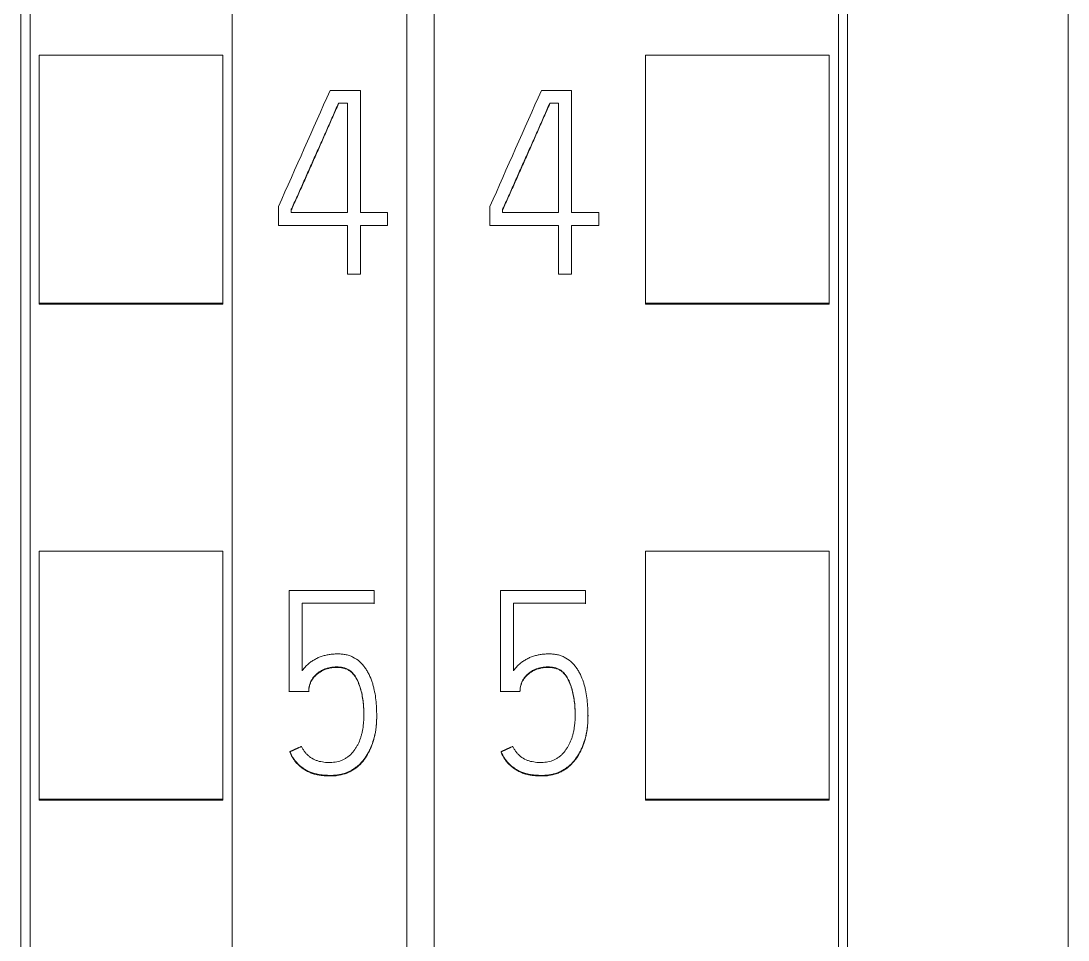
# Model space of a CAD drawing. Header units: millimetres. Extents: x 1359 to 3577, y 1336 to 3557.
# Drawn here: x 2676.27 to 2687.67, y 2952.38 to 2962.39 of the extents above; entities that cross this region are included whole.
import ezdxf

# ---------------------------------------------------------------- set-up
doc = ezdxf.new("R2010")
doc.units = ezdxf.units.MM
doc.layers.add('000-PI-Oprema', color=30, linetype='Continuous', lineweight=5)

msp = doc.modelspace()

# ---------------------------------------------------------------- linework, layer by layer
at = {"layer": '000-PI-Oprema', "color": 0, "linetype": 'ByBlock', "lineweight": 0}
for p, q in [((2680.771, 3041.237), (2680.771, 2927.819)), ((2680.771, 3041.237), (2680.771, 2927.819)), ((2676.371, 2930.141), (2676.371, 3038.956)), ((2685.171, 3038.956), (2685.171, 2930.141)), ((2678.571, 2974.306), (2678.571, 2910.351)), ((2680.471, 2974.306), (2680.471, 2910.351)), ((2676.471, 2959.317), (2676.471, 2962.019)), ((2676.471, 2962.019), (2678.471, 2962.019)), ((2678.471, 2959.317), (2678.471, 2962.019)), ((2683.071, 2959.317), (2683.071, 2962.019)), ((2685.071, 2962.019), (2683.071, 2962.019)), ((2685.071, 2959.317), (2685.071, 2962.019)), ((2679.637, 2961.634), (2679.967, 2961.634)), ((2679.967, 2961.634), (2679.967, 2960.304)), ((2681.937, 2961.634), (2682.267, 2961.634)), ((2682.267, 2961.634), (2682.267, 2960.304)), ((2679.825, 2961.496), (2679.728, 2961.496)), ((2679.825, 2960.304), (2679.825, 2961.496)), ((2682.125, 2961.496), (2682.028, 2961.496)), ((2682.125, 2960.304), (2682.125, 2961.496)), ((2679.077, 2960.165), (2679.077, 2960.37)), ((2681.377, 2960.165), (2681.377, 2960.37)), ((2679.215, 2960.34), (2679.215, 2960.304)), ((2679.215, 2960.304), (2679.825, 2960.304)), ((2679.967, 2960.304), (2680.261, 2960.304)), ((2680.261, 2960.304), (2680.261, 2960.165)), ((2681.515, 2960.34), (2681.515, 2960.304)), ((2681.515, 2960.304), (2682.125, 2960.304)), ((2682.267, 2960.304), (2682.561, 2960.304)), ((2682.561, 2960.304), (2682.561, 2960.165)), ((2679.825, 2960.165), (2679.077, 2960.165)), ((2679.825, 2959.635), (2679.825, 2960.165)), ((2679.967, 2960.165), (2679.967, 2959.635)), ((2680.261, 2960.165), (2679.967, 2960.165)), ((2682.125, 2960.165), (2681.377, 2960.165)), ((2682.125, 2959.635), (2682.125, 2960.165)), ((2682.267, 2960.165), (2682.267, 2959.635)), ((2682.561, 2960.165), (2682.267, 2960.165)), ((2679.967, 2959.635), (2679.825, 2959.635)), ((2682.267, 2959.635), (2682.125, 2959.635)), ((2676.471, 2959.306), (2676.471, 2959.317)), ((2676.471, 2959.317), (2678.471, 2959.317)), ((2676.471, 2959.306), (2678.471, 2959.306)), ((2678.471, 2959.306), (2678.471, 2959.317)), ((2683.071, 2959.306), (2683.071, 2959.317)), ((2685.071, 2959.317), (2683.071, 2959.317)), ((2685.071, 2959.306), (2683.071, 2959.306)), ((2685.071, 2959.306), (2685.071, 2959.317)), ((2676.471, 2953.916), (2676.471, 2956.617)), ((2676.471, 2956.617), (2678.471, 2956.617)), ((2678.471, 2953.916), (2678.471, 2956.617)), ((2683.071, 2953.916), (2683.071, 2956.617)), ((2685.071, 2956.617), (2683.071, 2956.617)), ((2685.071, 2953.916), (2685.071, 2956.617)), ((2679.193, 2956.189), (2679.193, 2955.091)), ((2680.117, 2956.189), (2679.193, 2956.189)), ((2680.117, 2956.051), (2680.117, 2956.189)), ((2681.493, 2956.189), (2681.493, 2955.091)), ((2682.417, 2956.189), (2681.493, 2956.189)), ((2682.417, 2956.051), (2682.417, 2956.189)), ((2679.332, 2955.313), (2679.332, 2956.051)), ((2679.332, 2956.051), (2680.117, 2956.051)), ((2680.117, 2956.051), (2680.117, 2956.045)), ((2681.632, 2955.313), (2681.632, 2956.051)), ((2681.632, 2956.051), (2682.417, 2956.051)), ((2682.417, 2956.051), (2682.417, 2956.045)), ((2679.193, 2955.091), (2679.193, 2955.085)), ((2679.193, 2955.091), (2679.404, 2955.091)), ((2679.404, 2955.091), (2679.404, 2955.085)), ((2681.493, 2955.091), (2681.493, 2955.085)), ((2681.493, 2955.091), (2681.704, 2955.091)), ((2681.704, 2955.091), (2681.704, 2955.085)), ((2680.145, 2954.826), (2680.145, 2954.832)), ((2682.445, 2954.826), (2682.445, 2954.832)), ((2679.199, 2954.434), (2679.199, 2954.428)), ((2681.499, 2954.434), (2681.499, 2954.428)), ((2676.471, 2953.906), (2676.471, 2953.916)), ((2676.471, 2953.916), (2678.471, 2953.916)), ((2676.471, 2953.906), (2678.471, 2953.906)), ((2678.471, 2953.906), (2678.471, 2953.916)), ((2683.071, 2953.906), (2683.071, 2953.916)), ((2685.071, 2953.916), (2683.071, 2953.916)), ((2685.071, 2953.906), (2683.071, 2953.906)), ((2685.071, 2953.906), (2685.071, 2953.916))]:
    msp.add_line(p, q, dxfattribs=at)
msp.add_ellipse((2689.298, 2921.699), major_axis=(441.664, 998.306), ratio=0.022905, start_param=1.540918, end_param=1.542185, dxfattribs=at)
at = {"layer": '000-PI-Oprema', "color": 18, "linetype": 'ByBlock', "lineweight": 0, "true_color": 0x000000}
msp.add_ellipse((2691.595, 2921.711), major_axis=(441.592, 998.143), ratio=0.022901, start_param=1.540922, end_param=1.542189, dxfattribs=at)
at = {"layer": '000-PI-Oprema', "color": 0, "linetype": 'ByBlock', "lineweight": 0}
for points, knots in [([(2676.271, 2929.856), (2676.271, 2933.196), (2676.271, 2941.161), (2676.271, 2953.801), (2676.271, 2969.287), (2676.271, 2983.582), (2676.271, 2997.792), (2676.271, 3012.358), (2676.271, 3026.528), (2676.271, 3036.098), (2676.271, 3039.142)], [0, 0, 0, 0, 0.091483, 0.21812, 0.346206, 0.515858, 0.610111, 0.736264, 0.916066, 1, 1, 1, 1]), ([(2685.271, 3039.142), (2685.271, 3036.098), (2685.271, 3026.528), (2685.271, 3012.358), (2685.271, 2997.792), (2685.271, 2983.582), (2685.271, 2969.287), (2685.271, 2953.801), (2685.271, 2941.161), (2685.271, 2933.196), (2685.271, 2929.856)], [0, 0, 0, 0, 0.083934, 0.263736, 0.389889, 0.484142, 0.653794, 0.78188, 0.908517, 1, 1, 1, 1]), ([(2687.671, 3036.077), (2687.671, 3034.053), (2687.671, 3025.504), (2687.671, 3012.358), (2687.671, 2997.792), (2687.671, 2983.582), (2687.671, 2969.287), (2687.671, 2953.801), (2687.671, 2941.043), (2687.671, 2932.161), (2687.671, 2927.904), (2687.671, 2927.106)], [0, 0, 0, 0, 0.055935, 0.236292, 0.362833, 0.457376, 0.627551, 0.756032, 0.883059, 0.978086, 1, 1, 1, 1]), ([(2679.728, 2961.496), (2679.718, 2961.472), (2679.707, 2961.447), (2679.686, 2961.399), (2679.676, 2961.375), (2679.644, 2961.303), (2679.623, 2961.254), (2679.58, 2961.158), (2679.559, 2961.11), (2679.516, 2961.013), (2679.495, 2960.965), (2679.452, 2960.869), (2679.43, 2960.821), (2679.387, 2960.725), (2679.366, 2960.676), (2679.323, 2960.58), (2679.302, 2960.532), (2679.27, 2960.46), (2679.259, 2960.436), (2679.242, 2960.4), (2679.237, 2960.388), (2679.226, 2960.364), (2679.221, 2960.352), (2679.215, 2960.34)], [0, 0, 0, 0, 0.0625, 0.0625, 0.125, 0.125, 0.25, 0.25, 0.375, 0.375, 0.5, 0.5, 0.625, 0.625, 0.75, 0.75, 0.875, 0.875, 0.9375, 0.9375, 0.96875, 0.96875, 1, 1, 1, 1]), ([(2682.028, 2961.496), (2682.018, 2961.472), (2682.007, 2961.447), (2681.986, 2961.399), (2681.976, 2961.375), (2681.944, 2961.303), (2681.923, 2961.254), (2681.88, 2961.158), (2681.859, 2961.11), (2681.816, 2961.013), (2681.795, 2960.965), (2681.752, 2960.869), (2681.73, 2960.821), (2681.687, 2960.725), (2681.666, 2960.676), (2681.623, 2960.58), (2681.602, 2960.532), (2681.57, 2960.46), (2681.559, 2960.436), (2681.542, 2960.4), (2681.537, 2960.388), (2681.526, 2960.364), (2681.521, 2960.352), (2681.515, 2960.34)], [0, 0, 0, 0, 0.0625, 0.0625, 0.125, 0.125, 0.25, 0.25, 0.375, 0.375, 0.5, 0.5, 0.625, 0.625, 0.75, 0.75, 0.875, 0.875, 0.9375, 0.9375, 0.96875, 0.96875, 1, 1, 1, 1]), ([(2679.215, 2960.333), (2679.221, 2960.345), (2679.226, 2960.357), (2679.237, 2960.381), (2679.242, 2960.393), (2679.259, 2960.429), (2679.27, 2960.453), (2679.302, 2960.526), (2679.323, 2960.574), (2679.366, 2960.67), (2679.387, 2960.718), (2679.43, 2960.815), (2679.452, 2960.863), (2679.495, 2960.959), (2679.516, 2961.007), (2679.559, 2961.104), (2679.58, 2961.152), (2679.623, 2961.248), (2679.644, 2961.297), (2679.676, 2961.369), (2679.686, 2961.393), (2679.707, 2961.441), (2679.718, 2961.465), (2679.728, 2961.49)], [0, 0, 0, 0, 0.03125, 0.03125, 0.0625, 0.0625, 0.125, 0.125, 0.25, 0.25, 0.375, 0.375, 0.5, 0.5, 0.625, 0.625, 0.75, 0.75, 0.875, 0.875, 0.9375, 0.9375, 1, 1, 1, 1]), ([(2681.515, 2960.333), (2681.521, 2960.345), (2681.526, 2960.357), (2681.537, 2960.381), (2681.542, 2960.393), (2681.559, 2960.429), (2681.57, 2960.453), (2681.602, 2960.526), (2681.623, 2960.574), (2681.666, 2960.67), (2681.687, 2960.718), (2681.73, 2960.815), (2681.752, 2960.863), (2681.795, 2960.959), (2681.816, 2961.007), (2681.859, 2961.104), (2681.88, 2961.152), (2681.923, 2961.248), (2681.944, 2961.297), (2681.976, 2961.369), (2681.986, 2961.393), (2682.007, 2961.441), (2682.018, 2961.465), (2682.028, 2961.49)], [0, 0, 0, 0, 0.03125, 0.03125, 0.0625, 0.0625, 0.125, 0.125, 0.25, 0.25, 0.375, 0.375, 0.5, 0.5, 0.625, 0.625, 0.75, 0.75, 0.875, 0.875, 0.9375, 0.9375, 1, 1, 1, 1]), ([(2679.199, 2954.434), (2679.211, 2954.407), (2679.224, 2954.382), (2679.249, 2954.346), (2679.257, 2954.334), (2679.276, 2954.312), (2679.286, 2954.301), (2679.308, 2954.282), (2679.319, 2954.273), (2679.342, 2954.255), (2679.354, 2954.247), (2679.379, 2954.232), (2679.392, 2954.225), (2679.418, 2954.213), (2679.432, 2954.208), (2679.46, 2954.199), (2679.474, 2954.195), (2679.502, 2954.188), (2679.516, 2954.185), (2679.545, 2954.181), (2679.56, 2954.18), (2679.582, 2954.178), (2679.589, 2954.178), (2679.604, 2954.177), (2679.611, 2954.177), (2679.633, 2954.176), (2679.648, 2954.176), (2679.677, 2954.177), (2679.691, 2954.178), (2679.721, 2954.181), (2679.735, 2954.183), (2679.764, 2954.19), (2679.778, 2954.193), (2679.82, 2954.207), (2679.847, 2954.219), (2679.885, 2954.241), (2679.898, 2954.249), (2679.922, 2954.266), (2679.933, 2954.275), (2679.955, 2954.294), (2679.966, 2954.304), (2679.986, 2954.326), (2679.995, 2954.337), (2680.022, 2954.372), (2680.038, 2954.397), (2680.059, 2954.435), (2680.066, 2954.448), (2680.078, 2954.475), (2680.084, 2954.489), (2680.1, 2954.53), (2680.109, 2954.557), (2680.124, 2954.614), (2680.13, 2954.642), (2680.136, 2954.685), (2680.138, 2954.7), (2680.141, 2954.729), (2680.142, 2954.744), (2680.144, 2954.788), (2680.145, 2954.817), (2680.144, 2954.876), (2680.142, 2954.934), (2680.136, 2954.992), (2680.129, 2955.05), (2680.124, 2955.079), (2680.114, 2955.122), (2680.111, 2955.136), (2680.103, 2955.164), (2680.099, 2955.179), (2680.085, 2955.22), (2680.075, 2955.248), (2680.055, 2955.287), (2680.048, 2955.301), (2680.033, 2955.326), (2680.025, 2955.338), (2680, 2955.373), (2679.981, 2955.395), (2679.936, 2955.435), (2679.911, 2955.451), (2679.872, 2955.471), (2679.858, 2955.476), (2679.83, 2955.486), (2679.815, 2955.489), (2679.787, 2955.495), (2679.772, 2955.496), (2679.742, 2955.499), (2679.728, 2955.499), (2679.698, 2955.499), (2679.684, 2955.498), (2679.654, 2955.495), (2679.64, 2955.494), (2679.611, 2955.489), (2679.597, 2955.486), (2679.568, 2955.479), (2679.554, 2955.475), (2679.526, 2955.465), (2679.512, 2955.46), (2679.486, 2955.447), (2679.473, 2955.44), (2679.447, 2955.425), (2679.435, 2955.417), (2679.411, 2955.399), (2679.4, 2955.389), (2679.379, 2955.369), (2679.369, 2955.359), (2679.349, 2955.337), (2679.34, 2955.325), (2679.332, 2955.313)], [0, 0, 0, 0, 0.03125, 0.03125, 0.046875, 0.046875, 0.0625, 0.0625, 0.078125, 0.078125, 0.09375, 0.09375, 0.109375, 0.109375, 0.125, 0.125, 0.140625, 0.140625, 0.15625, 0.15625, 0.171875, 0.171875, 0.179687, 0.179687, 0.1875, 0.1875, 0.203125, 0.203125, 0.21875, 0.21875, 0.234375, 0.234375, 0.25, 0.25, 0.28125, 0.28125, 0.296875, 0.296875, 0.3125, 0.3125, 0.328125, 0.328125, 0.34375, 0.34375, 0.375, 0.375, 0.390625, 0.390625, 0.40625, 0.40625, 0.4375, 0.4375, 0.46875, 0.46875, 0.484375, 0.484375, 0.5, 0.5, 0.53125, 0.53125, 0.5625, 0.59375, 0.59375, 0.625, 0.625, 0.640625, 0.640625, 0.65625, 0.65625, 0.6875, 0.6875, 0.703125, 0.703125, 0.71875, 0.71875, 0.75, 0.75, 0.78125, 0.78125, 0.796875, 0.796875, 0.8125, 0.8125, 0.828125, 0.828125, 0.84375, 0.84375, 0.859375, 0.859375, 0.875, 0.875, 0.890625, 0.890625, 0.90625, 0.90625, 0.921875, 0.921875, 0.9375, 0.9375, 0.953125, 0.953125, 0.96875, 0.96875, 0.984375, 0.984375, 1, 1, 1, 1]), ([(2681.499, 2954.434), (2681.511, 2954.407), (2681.524, 2954.382), (2681.549, 2954.346), (2681.557, 2954.334), (2681.576, 2954.312), (2681.586, 2954.301), (2681.608, 2954.282), (2681.619, 2954.273), (2681.642, 2954.255), (2681.654, 2954.247), (2681.679, 2954.232), (2681.692, 2954.225), (2681.718, 2954.213), (2681.732, 2954.208), (2681.76, 2954.199), (2681.774, 2954.195), (2681.802, 2954.188), (2681.816, 2954.185), (2681.845, 2954.181), (2681.86, 2954.18), (2681.882, 2954.178), (2681.889, 2954.178), (2681.904, 2954.177), (2681.911, 2954.177), (2681.933, 2954.176), (2681.948, 2954.176), (2681.977, 2954.177), (2681.991, 2954.178), (2682.021, 2954.181), (2682.035, 2954.183), (2682.064, 2954.19), (2682.078, 2954.193), (2682.12, 2954.207), (2682.147, 2954.219), (2682.185, 2954.241), (2682.198, 2954.249), (2682.222, 2954.266), (2682.233, 2954.275), (2682.255, 2954.294), (2682.266, 2954.304), (2682.286, 2954.326), (2682.295, 2954.337), (2682.322, 2954.372), (2682.338, 2954.397), (2682.359, 2954.435), (2682.366, 2954.448), (2682.378, 2954.475), (2682.384, 2954.489), (2682.4, 2954.53), (2682.409, 2954.557), (2682.424, 2954.614), (2682.43, 2954.642), (2682.436, 2954.685), (2682.438, 2954.7), (2682.441, 2954.729), (2682.442, 2954.744), (2682.444, 2954.788), (2682.445, 2954.817), (2682.444, 2954.876), (2682.442, 2954.934), (2682.436, 2954.992), (2682.429, 2955.05), (2682.424, 2955.079), (2682.414, 2955.122), (2682.411, 2955.136), (2682.403, 2955.164), (2682.399, 2955.179), (2682.385, 2955.22), (2682.375, 2955.248), (2682.355, 2955.287), (2682.348, 2955.301), (2682.333, 2955.326), (2682.325, 2955.338), (2682.3, 2955.373), (2682.281, 2955.395), (2682.236, 2955.435), (2682.211, 2955.451), (2682.172, 2955.471), (2682.158, 2955.476), (2682.13, 2955.486), (2682.115, 2955.489), (2682.087, 2955.495), (2682.072, 2955.496), (2682.042, 2955.499), (2682.028, 2955.499), (2681.998, 2955.499), (2681.984, 2955.498), (2681.954, 2955.495), (2681.94, 2955.494), (2681.911, 2955.489), (2681.897, 2955.486), (2681.868, 2955.479), (2681.854, 2955.475), (2681.826, 2955.465), (2681.812, 2955.46), (2681.786, 2955.447), (2681.773, 2955.44), (2681.747, 2955.425), (2681.735, 2955.417), (2681.711, 2955.399), (2681.7, 2955.389), (2681.679, 2955.369), (2681.669, 2955.359), (2681.649, 2955.337), (2681.64, 2955.325), (2681.632, 2955.313)], [0, 0, 0, 0, 0.03125, 0.03125, 0.046875, 0.046875, 0.0625, 0.0625, 0.078125, 0.078125, 0.09375, 0.09375, 0.109375, 0.109375, 0.125, 0.125, 0.140625, 0.140625, 0.15625, 0.15625, 0.171875, 0.171875, 0.179688, 0.179688, 0.1875, 0.1875, 0.203125, 0.203125, 0.21875, 0.21875, 0.234375, 0.234375, 0.25, 0.25, 0.28125, 0.28125, 0.296875, 0.296875, 0.3125, 0.3125, 0.328125, 0.328125, 0.34375, 0.34375, 0.375, 0.375, 0.390625, 0.390625, 0.40625, 0.40625, 0.4375, 0.4375, 0.46875, 0.46875, 0.484375, 0.484375, 0.5, 0.5, 0.53125, 0.53125, 0.5625, 0.59375, 0.59375, 0.625, 0.625, 0.640625, 0.640625, 0.65625, 0.65625, 0.6875, 0.6875, 0.703125, 0.703125, 0.71875, 0.71875, 0.75, 0.75, 0.78125, 0.78125, 0.796875, 0.796875, 0.8125, 0.8125, 0.828125, 0.828125, 0.84375, 0.84375, 0.859375, 0.859375, 0.875, 0.875, 0.890625, 0.890625, 0.90625, 0.90625, 0.921875, 0.921875, 0.9375, 0.9375, 0.953125, 0.953125, 0.96875, 0.96875, 0.984375, 0.984375, 1, 1, 1, 1]), ([(2679.404, 2955.091), (2679.405, 2955.114), (2679.408, 2955.137), (2679.417, 2955.171), (2679.42, 2955.182), (2679.43, 2955.203), (2679.435, 2955.213), (2679.447, 2955.233), (2679.454, 2955.242), (2679.469, 2955.26), (2679.477, 2955.268), (2679.494, 2955.284), (2679.503, 2955.291), (2679.522, 2955.305), (2679.532, 2955.311), (2679.552, 2955.322), (2679.562, 2955.327), (2679.583, 2955.336), (2679.594, 2955.34), (2679.628, 2955.35), (2679.65, 2955.354), (2679.685, 2955.357), (2679.696, 2955.358), (2679.719, 2955.358), (2679.731, 2955.357), (2679.754, 2955.355), (2679.765, 2955.353), (2679.782, 2955.349), (2679.788, 2955.348), (2679.799, 2955.345), (2679.805, 2955.343), (2679.821, 2955.337), (2679.831, 2955.332), (2679.851, 2955.32), (2679.86, 2955.313), (2679.878, 2955.297), (2679.886, 2955.289), (2679.9, 2955.271), (2679.907, 2955.261), (2679.926, 2955.232), (2679.936, 2955.211), (2679.954, 2955.169), (2679.961, 2955.147), (2679.981, 2955.081), (2679.99, 2955.036), (2679.999, 2954.967), (2680.001, 2954.945), (2680.003, 2954.899), (2680.004, 2954.875), (2680.005, 2954.806), (2680.004, 2954.761), (2679.995, 2954.693), (2679.991, 2954.67), (2679.984, 2954.636), (2679.981, 2954.625), (2679.975, 2954.603), (2679.972, 2954.591), (2679.96, 2954.559), (2679.952, 2954.537), (2679.936, 2954.506), (2679.931, 2954.496), (2679.919, 2954.476), (2679.912, 2954.466), (2679.892, 2954.438), (2679.877, 2954.42), (2679.853, 2954.396), (2679.844, 2954.389), (2679.826, 2954.374), (2679.816, 2954.367), (2679.796, 2954.355), (2679.786, 2954.349), (2679.765, 2954.34), (2679.754, 2954.336), (2679.721, 2954.326), (2679.698, 2954.322), (2679.663, 2954.318), (2679.652, 2954.318), (2679.628, 2954.317), (2679.617, 2954.317), (2679.582, 2954.318), (2679.559, 2954.321), (2679.525, 2954.328), (2679.514, 2954.33), (2679.492, 2954.338), (2679.481, 2954.342), (2679.449, 2954.356), (2679.429, 2954.368), (2679.402, 2954.39), (2679.393, 2954.398), (2679.376, 2954.414), (2679.361, 2954.432), (2679.348, 2954.451), (2679.336, 2954.471), (2679.331, 2954.481), (2679.326, 2954.492)], [0, 0, 0, 0, 0.03125, 0.03125, 0.046875, 0.046875, 0.0625, 0.0625, 0.078125, 0.078125, 0.09375, 0.09375, 0.109375, 0.109375, 0.125, 0.125, 0.140625, 0.140625, 0.15625, 0.15625, 0.1875, 0.1875, 0.203125, 0.203125, 0.21875, 0.21875, 0.234375, 0.234375, 0.242187, 0.242187, 0.25, 0.25, 0.265625, 0.265625, 0.28125, 0.28125, 0.296875, 0.296875, 0.3125, 0.3125, 0.34375, 0.34375, 0.375, 0.375, 0.4375, 0.4375, 0.46875, 0.46875, 0.5, 0.5, 0.5625, 0.5625, 0.59375, 0.59375, 0.609375, 0.609375, 0.625, 0.625, 0.65625, 0.65625, 0.671875, 0.671875, 0.6875, 0.6875, 0.71875, 0.71875, 0.734375, 0.734375, 0.75, 0.75, 0.765625, 0.765625, 0.78125, 0.78125, 0.8125, 0.8125, 0.828125, 0.828125, 0.84375, 0.84375, 0.875, 0.875, 0.890625, 0.890625, 0.90625, 0.90625, 0.9375, 0.9375, 0.953125, 0.953125, 0.96875, 0.984375, 0.984375, 1, 1, 1, 1]), ([(2680.005, 2954.828), (2680.005, 2954.834), (2680.005, 2954.84), (2680.004, 2954.868), (2680.004, 2954.891), (2680.001, 2954.937), (2679.999, 2954.96), (2679.993, 2955.005), (2679.989, 2955.028), (2679.98, 2955.073), (2679.975, 2955.096), (2679.965, 2955.129), (2679.961, 2955.14), (2679.954, 2955.162), (2679.949, 2955.173), (2679.936, 2955.205), (2679.926, 2955.225), (2679.907, 2955.255), (2679.901, 2955.264), (2679.886, 2955.282), (2679.878, 2955.291), (2679.861, 2955.306), (2679.852, 2955.313), (2679.832, 2955.326), (2679.821, 2955.331), (2679.8, 2955.339), (2679.789, 2955.342), (2679.766, 2955.347), (2679.754, 2955.349), (2679.731, 2955.351), (2679.72, 2955.351), (2679.697, 2955.351), (2679.685, 2955.351), (2679.662, 2955.349), (2679.651, 2955.348), (2679.628, 2955.343), (2679.606, 2955.338), (2679.584, 2955.33), (2679.563, 2955.321), (2679.552, 2955.316), (2679.522, 2955.299), (2679.503, 2955.286), (2679.478, 2955.263), (2679.469, 2955.254), (2679.454, 2955.236), (2679.448, 2955.227), (2679.435, 2955.208), (2679.43, 2955.197), (2679.421, 2955.176), (2679.417, 2955.165), (2679.411, 2955.143), (2679.408, 2955.131), (2679.405, 2955.108), (2679.404, 2955.097), (2679.404, 2955.085)], [0, 0, 0, 0, 0.015899, 0.015899, 0.077406, 0.077406, 0.138912, 0.138912, 0.200418, 0.200418, 0.261925, 0.261925, 0.292678, 0.292678, 0.323431, 0.323431, 0.384937, 0.384937, 0.41569, 0.41569, 0.446443, 0.446443, 0.477197, 0.477197, 0.50795, 0.50795, 0.538703, 0.538703, 0.569456, 0.569456, 0.600209, 0.600209, 0.630962, 0.630962, 0.661715, 0.661715, 0.692469, 0.723222, 0.723222, 0.753975, 0.753975, 0.815481, 0.815481, 0.846234, 0.846234, 0.876987, 0.876987, 0.907741, 0.907741, 0.938494, 0.938494, 0.969247, 0.969247, 1, 1, 1, 1]), ([(2681.704, 2955.091), (2681.705, 2955.114), (2681.708, 2955.137), (2681.717, 2955.171), (2681.72, 2955.182), (2681.73, 2955.203), (2681.735, 2955.213), (2681.747, 2955.233), (2681.754, 2955.242), (2681.769, 2955.26), (2681.777, 2955.268), (2681.794, 2955.284), (2681.803, 2955.291), (2681.822, 2955.305), (2681.832, 2955.311), (2681.852, 2955.322), (2681.862, 2955.327), (2681.883, 2955.336), (2681.894, 2955.34), (2681.928, 2955.35), (2681.95, 2955.354), (2681.985, 2955.357), (2681.996, 2955.358), (2682.019, 2955.358), (2682.031, 2955.357), (2682.054, 2955.355), (2682.065, 2955.353), (2682.082, 2955.349), (2682.088, 2955.348), (2682.099, 2955.345), (2682.105, 2955.343), (2682.121, 2955.337), (2682.131, 2955.332), (2682.151, 2955.32), (2682.16, 2955.313), (2682.178, 2955.297), (2682.186, 2955.289), (2682.2, 2955.271), (2682.207, 2955.261), (2682.226, 2955.232), (2682.236, 2955.211), (2682.254, 2955.169), (2682.261, 2955.147), (2682.281, 2955.081), (2682.29, 2955.036), (2682.299, 2954.967), (2682.301, 2954.945), (2682.303, 2954.899), (2682.304, 2954.875), (2682.305, 2954.806), (2682.304, 2954.761), (2682.295, 2954.693), (2682.291, 2954.67), (2682.284, 2954.636), (2682.281, 2954.625), (2682.275, 2954.603), (2682.272, 2954.591), (2682.26, 2954.559), (2682.252, 2954.537), (2682.236, 2954.506), (2682.231, 2954.496), (2682.219, 2954.476), (2682.212, 2954.466), (2682.192, 2954.438), (2682.177, 2954.42), (2682.153, 2954.396), (2682.144, 2954.389), (2682.126, 2954.374), (2682.116, 2954.367), (2682.096, 2954.355), (2682.086, 2954.349), (2682.065, 2954.34), (2682.054, 2954.336), (2682.021, 2954.326), (2681.998, 2954.322), (2681.963, 2954.318), (2681.952, 2954.318), (2681.928, 2954.317), (2681.917, 2954.317), (2681.882, 2954.318), (2681.859, 2954.321), (2681.825, 2954.328), (2681.814, 2954.33), (2681.792, 2954.338), (2681.781, 2954.342), (2681.749, 2954.356), (2681.729, 2954.368), (2681.702, 2954.39), (2681.693, 2954.398), (2681.676, 2954.414), (2681.661, 2954.432), (2681.648, 2954.451), (2681.636, 2954.471), (2681.631, 2954.481), (2681.626, 2954.492)], [0, 0, 0, 0, 0.03125, 0.03125, 0.046875, 0.046875, 0.0625, 0.0625, 0.078125, 0.078125, 0.09375, 0.09375, 0.109375, 0.109375, 0.125, 0.125, 0.140625, 0.140625, 0.15625, 0.15625, 0.1875, 0.1875, 0.203125, 0.203125, 0.21875, 0.21875, 0.234375, 0.234375, 0.242187, 0.242187, 0.25, 0.25, 0.265625, 0.265625, 0.28125, 0.28125, 0.296875, 0.296875, 0.3125, 0.3125, 0.34375, 0.34375, 0.375, 0.375, 0.4375, 0.4375, 0.46875, 0.46875, 0.5, 0.5, 0.5625, 0.5625, 0.59375, 0.59375, 0.609375, 0.609375, 0.625, 0.625, 0.65625, 0.65625, 0.671875, 0.671875, 0.6875, 0.6875, 0.71875, 0.71875, 0.734375, 0.734375, 0.75, 0.75, 0.765625, 0.765625, 0.78125, 0.78125, 0.8125, 0.8125, 0.828125, 0.828125, 0.84375, 0.84375, 0.875, 0.875, 0.890625, 0.890625, 0.90625, 0.90625, 0.9375, 0.9375, 0.953125, 0.953125, 0.96875, 0.984375, 0.984375, 1, 1, 1, 1]), ([(2682.305, 2954.828), (2682.305, 2954.834), (2682.305, 2954.84), (2682.304, 2954.868), (2682.304, 2954.891), (2682.301, 2954.937), (2682.299, 2954.96), (2682.293, 2955.005), (2682.289, 2955.028), (2682.28, 2955.073), (2682.275, 2955.096), (2682.265, 2955.129), (2682.261, 2955.14), (2682.254, 2955.162), (2682.249, 2955.173), (2682.236, 2955.205), (2682.226, 2955.225), (2682.207, 2955.255), (2682.201, 2955.264), (2682.186, 2955.282), (2682.178, 2955.291), (2682.161, 2955.306), (2682.152, 2955.313), (2682.132, 2955.326), (2682.121, 2955.331), (2682.1, 2955.339), (2682.089, 2955.342), (2682.066, 2955.347), (2682.054, 2955.349), (2682.031, 2955.351), (2682.02, 2955.351), (2681.997, 2955.351), (2681.985, 2955.351), (2681.962, 2955.349), (2681.951, 2955.348), (2681.928, 2955.343), (2681.906, 2955.338), (2681.884, 2955.33), (2681.863, 2955.321), (2681.852, 2955.316), (2681.822, 2955.299), (2681.803, 2955.286), (2681.778, 2955.263), (2681.769, 2955.254), (2681.754, 2955.236), (2681.748, 2955.227), (2681.735, 2955.208), (2681.73, 2955.197), (2681.721, 2955.176), (2681.717, 2955.165), (2681.711, 2955.143), (2681.708, 2955.131), (2681.705, 2955.108), (2681.704, 2955.097), (2681.704, 2955.085)], [0, 0, 0, 0, 0.015899, 0.015899, 0.077406, 0.077406, 0.138912, 0.138912, 0.200418, 0.200418, 0.261925, 0.261925, 0.292678, 0.292678, 0.323431, 0.323431, 0.384937, 0.384937, 0.41569, 0.41569, 0.446443, 0.446443, 0.477197, 0.477197, 0.50795, 0.50795, 0.538703, 0.538703, 0.569456, 0.569456, 0.600209, 0.600209, 0.630962, 0.630962, 0.661715, 0.661715, 0.692469, 0.723222, 0.723222, 0.753975, 0.753975, 0.815481, 0.815481, 0.846234, 0.846234, 0.876987, 0.876987, 0.907741, 0.907741, 0.938494, 0.938494, 0.969247, 0.969247, 1, 1, 1, 1]), ([(2680.145, 2954.826), (2680.145, 2954.804), (2680.144, 2954.783), (2680.142, 2954.733), (2680.139, 2954.704), (2680.133, 2954.66), (2680.131, 2954.646), (2680.125, 2954.617), (2680.122, 2954.603), (2680.111, 2954.56), (2680.103, 2954.532), (2680.082, 2954.477), (2680.07, 2954.45), (2680.042, 2954.398), (2680.027, 2954.373), (2680.001, 2954.338), (2679.991, 2954.327), (2679.972, 2954.305), (2679.962, 2954.294), (2679.929, 2954.264), (2679.905, 2954.247), (2679.868, 2954.224), (2679.855, 2954.217), (2679.828, 2954.205), (2679.814, 2954.199), (2679.772, 2954.185), (2679.744, 2954.178), (2679.7, 2954.172), (2679.685, 2954.171), (2679.656, 2954.17), (2679.641, 2954.17), (2679.612, 2954.17), (2679.597, 2954.171), (2679.568, 2954.173), (2679.553, 2954.174), (2679.524, 2954.177), (2679.51, 2954.18), (2679.481, 2954.186), (2679.466, 2954.19), (2679.438, 2954.199), (2679.425, 2954.205), (2679.398, 2954.216), (2679.385, 2954.223), (2679.359, 2954.238), (2679.346, 2954.246), (2679.322, 2954.264), (2679.311, 2954.273), (2679.289, 2954.292), (2679.279, 2954.303), (2679.259, 2954.325), (2679.25, 2954.337), (2679.225, 2954.374), (2679.211, 2954.401), (2679.199, 2954.428)], [0, 0, 0, 0, 0.044434, 0.044434, 0.104157, 0.104157, 0.134018, 0.134018, 0.16388, 0.16388, 0.223602, 0.223602, 0.283325, 0.283325, 0.343048, 0.343048, 0.37291, 0.37291, 0.402771, 0.402771, 0.462494, 0.462494, 0.492355, 0.492355, 0.522217, 0.522217, 0.58194, 0.58194, 0.611801, 0.611801, 0.641663, 0.641663, 0.671524, 0.671524, 0.701386, 0.701386, 0.731247, 0.731247, 0.761108, 0.761108, 0.79097, 0.79097, 0.820831, 0.820831, 0.850693, 0.850693, 0.880554, 0.880554, 0.910416, 0.910416, 0.940277, 0.940277, 1, 1, 1, 1]), ([(2682.445, 2954.826), (2682.445, 2954.804), (2682.444, 2954.783), (2682.442, 2954.733), (2682.439, 2954.704), (2682.433, 2954.66), (2682.431, 2954.646), (2682.425, 2954.617), (2682.422, 2954.603), (2682.411, 2954.56), (2682.403, 2954.532), (2682.382, 2954.477), (2682.37, 2954.45), (2682.342, 2954.398), (2682.327, 2954.373), (2682.301, 2954.338), (2682.291, 2954.327), (2682.272, 2954.305), (2682.262, 2954.294), (2682.229, 2954.264), (2682.205, 2954.247), (2682.168, 2954.224), (2682.155, 2954.217), (2682.128, 2954.205), (2682.114, 2954.199), (2682.072, 2954.185), (2682.044, 2954.178), (2682, 2954.172), (2681.985, 2954.171), (2681.956, 2954.17), (2681.941, 2954.17), (2681.912, 2954.17), (2681.897, 2954.171), (2681.868, 2954.173), (2681.853, 2954.174), (2681.824, 2954.177), (2681.81, 2954.18), (2681.781, 2954.186), (2681.766, 2954.19), (2681.738, 2954.199), (2681.725, 2954.205), (2681.698, 2954.216), (2681.685, 2954.223), (2681.659, 2954.238), (2681.646, 2954.246), (2681.622, 2954.264), (2681.611, 2954.273), (2681.589, 2954.292), (2681.579, 2954.303), (2681.559, 2954.325), (2681.55, 2954.337), (2681.525, 2954.374), (2681.511, 2954.401), (2681.499, 2954.428)], [0, 0, 0, 0, 0.044434, 0.044434, 0.104157, 0.104157, 0.134018, 0.134018, 0.16388, 0.16388, 0.223602, 0.223602, 0.283325, 0.283325, 0.343048, 0.343048, 0.37291, 0.37291, 0.402771, 0.402771, 0.462494, 0.462494, 0.492355, 0.492355, 0.522217, 0.522217, 0.58194, 0.58194, 0.611801, 0.611801, 0.641663, 0.641663, 0.671524, 0.671524, 0.701386, 0.701386, 0.731247, 0.731247, 0.761108, 0.761108, 0.79097, 0.79097, 0.820831, 0.820831, 0.850693, 0.850693, 0.880554, 0.880554, 0.910416, 0.910416, 0.940277, 0.940277, 1, 1, 1, 1])]:
    msp.add_open_spline(points, degree=3, knots=knots, dxfattribs=at)
for points, weights in [([(2679.326, 2954.492), (2679.262, 2954.463), (2679.199, 2954.434)], [0.50000004484, 0.49999995516, 0.50000004484]), ([(2681.626, 2954.492), (2681.562, 2954.463), (2681.499, 2954.434)], [0.499999993177, 0.500000006823, 0.499999993177])]:
    msp.add_rational_spline(points, weights, degree=2, dxfattribs=at)

doc.saveas('drawing.dxf')
